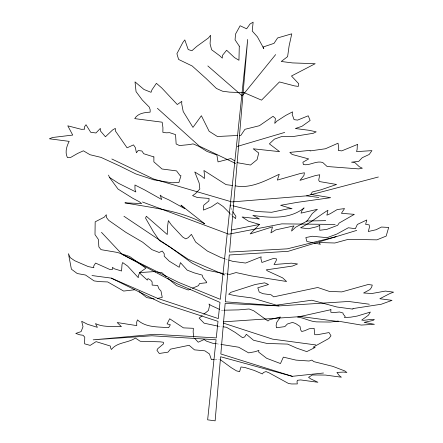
<?xml version="1.0" encoding="UTF-8"?>
<svg xmlns="http://www.w3.org/2000/svg" width="443" height="443" viewBox="0 0 443 443"><rect width="100%" height="100%" fill="white"/><g stroke="black" fill="none" stroke-linecap="round" stroke-linejoin="round"><path stroke-width="0.33" stroke-dasharray="2.21 1.66" d="M223.505 310.211L221.439 310.255L220.204 309.685M214.772 359.655L219.523 359.627M224.656 273.702L226.594 273.957M217.895 326.126L221.849 326.657M216.256 343.768L220.348 344.316M231.418 205.342L232.691 205.713M225.182 258.9L228.317 259.914M230.133 213.592L231.999 215.475M230.875 207.54L231.606 210.12"/><path stroke-width="0.66" d="M275.651 54.594L242.194 95.854L207.833 65.946M259.437 224.446L250.162 233.921L272.523 226.855L270.889 232.857L275.745 229.889L293.975 225.897L292.214 228.533L291.588 231.069L295.592 227.259L307.115 221.024L312.332 213.471L317.409 209.29L301.024 213.144L302.071 210.292L304.108 207.878C290.06 219.446 269.765 218.034 252.87 215.342L259.388 218.953L242.094 216.998L248.545 221.218L259.437 224.446L231.595 229.983M202.252 315.554L199.14 318.124L204.129 323.185L217.895 326.126M203.808 314.27L208.481 310.416L209.545 305.615L208.991 304.009L210.929 305.415L219.584 309.402M190.634 288.991L188.236 290.015L176.535 285.613L167.792 278.265M192.434 288.227L198.431 285.674L199.571 283.52L206.659 282.728L206.704 282.152L202.994 277.562L202.152 275.092L194.172 272.849L187.212 270.141L180.406 262.627L179.21 267.284L169.22 261.143L164.215 256.215L164.259 253.767L162.249 251.031L159.142 252.471L151.966 249.664L142.663 242.188L125.878 232.348L108.685 220.348L106.431 217.419L106.292 214.75L104.31 217.136L95.173 221.832L95.001 234.618L98.385 239.453L98.867 246.934L101.054 249.664L117.356 252.432L129.622 256.486L145.902 268.203L139.623 272.611L138.282 276.078L138.31 277.689L127.65 266.105L122.65 262.549L122.019 264.532L121.559 271.016L114.554 268.868L112.411 267.356L112.511 269.405L109.748 269.444L95.55 263.07L93.694 266.088L93.811 267.727L88.229 266.581L74.657 260.694L70.221 257.643L68.432 253.678L71.389 269.167L77.243 273.536L85.51 275.031L94.088 280.901L99.542 281.632L107.682 281.936L123.641 291.062L134.423 289.794M356.737 230.393L288.221 251.303L229.286 254.985L225.293 301.805L278.974 305.914L348.663 301.473L369.312 304.225M237.282 146.434L284.694 132.429M111.835 158.987L153.599 179L231.894 201.93L306.584 195.856L378.372 176.995M336.082 236.695L287.33 248.833L229.535 252.089L247.676 39.46L220.321 299.346L178.501 282.335L122.041 254.265L101.475 232.331M157.271 298.499L162.249 297.375L160.986 291.007L158.959 288.781L157.625 285.447L152.126 285.109L152.132 281.931L150.753 280.148L147.99 278.575L147.303 280.087L141.035 274.422L139.623 272.611L153.909 271.62L155.914 271.886M92 275.546L111.298 278.121L160.986 302.746L218.006 321.347L216.262 337.904L154.463 334.293L93.174 339.831L151.838 335.772L216.068 339.775L207.64 419.831L215.137 420.85L220.603 356.742L292.286 376.323L323.495 373.012M223.582 321.839L301.019 316.568L338.408 321.568M237.514 135.492L217.397 136.516L209.14 131.283L201.382 115.728L192.965 127.39L183.203 111.525L181.713 103.856L181.796 101.353L177.289 104.537L161.712 87.908L156.401 83.339L151.927 89.863L151.041 92.305L143.964 89.475L135.021 81.877L136.051 91.64L142.286 100.007L149.285 107.128L150.155 109.703L150.155 112.157C144.545 112.456 137.801 113.281 134.738 118.63L162.149 122.19L162.93 127.662L162.863 132.368L166.252 132.811L169.658 132.667L175.566 134.611L176.142 143.975L179.465 145.553L189.621 144.579L193.043 143.87L198.841 146.356L206.992 151.428L216.871 154.995L218.022 161.905L230.919 158.528L234.784 160.853M239.508 135.436L240.837 135.397L244.946 129.317L259.41 125.707L273.038 116.299L275.424 118.486L274.765 123.381L276.847 121.166L285.718 115.418L292.568 111.863L292.186 114.355L294.069 119.649L297.591 120.103L308.228 115.795L310.133 120.468L301.965 126.283L295.359 128.52L309.319 130.331L316.191 131.837L313.256 133.299L292.302 136.671L281.765 136.51L274.378 139.157L269.383 143.864L279.566 151.644L253.219 148.804L258.729 153.001L257.067 159.663L250.505 165.023L238.096 162.841L236.994 162.177M224.191 310.194L238.622 309.884L249.093 308.981L253.689 310.748L267.976 321.014L269.56 319.724L280.391 317L276.648 322.548L276.133 325.472L276.421 327.737L284.832 326.635L287.396 323.988L292.535 322.415L295.758 323.606L300.011 326.43L300.67 329.874L301.7 331.491L304.601 330.771L309.175 328.778L314.12 328.318L314.718 334.714L317.465 334.714L329.038 332.555L330.987 335.788L328.933 338.458L313.179 347.179L315.145 347.445L306.777 351.62L296.816 348.17L287.585 344.1L266.985 343.458L253.512 340.235L246.352 334.277L244.663 336.913L242.565 337.699L235.239 332.427L226.467 327.272L223.172 326.829M306.379 221.035L325.727 220.642M214.096 359.661L211.383 359.677L209.473 353.985L204.893 350.834L194.477 349.854L189.1 345.296L170.461 349.15L167.991 352.163L159.264 353.475L156.927 350.258L157.736 348.696L163.395 343.967L163.428 342.267L160.222 341.835L140.232 341.276L135.392 338.064C127.916 343.192 117.334 341.946 111.403 349.488L110.523 347.727L110.429 346.066L96.076 341.636L90.156 345.39L84.596 343.818L84.757 337.178L83.013 335.262L79.84 334.83L75.781 333.441L81.091 331.608L83.002 326.712L81.7 321.308L87.559 324.282L97.377 327.344L95.5 323.6C103.557 327.599 112.749 325.97 121.404 326.646L117.19 322.543L136.76 325.616L136.699 322.044L137.48 319.907C145.957 327.759 157.996 326.701 168.628 327.676L170.356 324.769L167.077 323.877L169.691 318.777L183.457 327.875L193.369 328.307L193.154 331.857L193.646 337.234M335.135 224.429L281.792 223.865L228.76 234.192L142.469 201.986M278.974 305.914L225.155 303.422L220.841 353.985L292.286 376.323M232.675 185.506L226.057 184.637L203.935 170.5L204.605 175.915L204.444 178.529L201.576 176.176L194.765 171.973L199.173 183.07L199.826 188.967L195.623 193.513L192.567 195.64L197.368 197.528L209.079 198.436L208.902 200.923L203.736 205.22L203.426 210.093L211.411 206.848L217.591 202.689L223.145 206.532L229.668 213.122M235.322 185.85C250.816 188.923 265.645 180.589 279.245 174.265L277.351 180.096L300.116 173.573L304.43 172.764L303.953 175.445L299.977 180.362L315.405 175.572L319.746 174.763L318.705 180.102L319.464 181.558L336.564 184.465L320.937 189.809L312.287 191.991L310.798 194.427L330.622 197.678L297.17 202.373L280.624 205.308L292.064 208.708L288.055 208.808L271.625 212.286L255.96 211.466L233.328 205.901M306.584 195.856L318.838 197.462M223.366 273.53L205.347 269.815L192.196 263.181L170.046 247.072L159.452 240.56L153.361 231.728L145.559 218.111L146.334 216.245L167.26 234.519L167.404 227.824L168.346 220.625L171.391 224.95L182.704 237.038L185.733 238.86L188.114 237.753L191.404 234.364L195.662 242.066L207.451 251.103L220.791 257.477L224.557 258.695M227.237 274.045L229.823 274.389L236.075 272.567L251.607 275.961L286.582 281.493L282.623 277.866L267.611 270.95L266.237 269.87L292.469 266.06L297.552 263.967L291.428 263.159L274.023 264.532L276.199 260.678L276.493 258.856L273.425 258.452L261.907 262.472L260.894 258.646L261.154 256.824L245.594 263.048L232.708 261.342L228.942 260.119M157.243 272.063L161.911 272.683L166.319 276.869M315.87 344.947L272.539 339.133L223.471 323.13M216.256 343.768L212.845 343.308L206.477 341.149L204.145 339.521L198.226 342.212L194.56 338.23M221.029 344.41L238.705 347.223L248.628 352.877L255.395 351.637L258.889 350.374L258.623 352.069L266.658 358.298L280.474 363.553L283.359 357.124L296.007 360.115L309.098 361.017L311.817 360.093L313.943 361.671L332.771 366.35L344.837 370.957L346.886 372.502L343.685 372.07L336.935 372.425L339.332 375.686L341.381 377.209L325.483 375.066L312.393 374.961L308.561 377.325L310.637 378.837L317.913 382.265L300.653 379.933L297.347 380.299L296.998 381.866L297.342 383.92L291.727 383.965L288.615 383.544L269.023 372.812L266.016 371.583L263.452 372.469L262.4 373.953L254.149 370.392L244.94 367.507L241.003 366.976L239.574 371.683L236.496 370.863L231.307 367.718L220.204 359.622M154.109 298.936L146.688 297.596L139.196 291.594M312.946 242.736L306.855 241.452L305.847 237.559L312.309 236.246L327.144 237.664L336.913 234.031L348.331 227.763L355.375 228.693L357.357 224.446L366.776 219.983L365.619 224.396L369.169 224.867L369.468 227.17L368.299 231.512L376.096 229.734L381.434 227.049L388.694 227.431L386.163 236.091L376.91 239.851L348.209 239.353L334.842 243.002L318.999 242.52L320.383 244.309L314.297 243.024M224.795 275.009L188.192 259.26L123.94 216.262M111.298 278.121L157.763 298.416L218.299 318.572L219.999 302.392L177.084 283.758L122.041 254.265M235.626 163.473L199.4 146.168L157.392 108.308M109.465 177.388L118.646 183.385L135.863 191.952L135.015 189.748L134.932 184.991L144.745 189.975L161.706 199.505L160.144 195.141L162.553 197.024L168.977 199.943L184.836 208.708L180.943 205.126L204.838 223.903C180.34 210.342 151.988 207.817 124.904 202.85L141.633 203.531L139.218 201.687L132.762 198.276L118.048 189.089L109.465 177.388L108.546 175.118M232.929 216.417L235.621 218.593L235.864 216.195L232.769 211.776M230.15 204.965L230.51 206.255M153.887 156.927L153.865 161.85L162.016 168.999L176.563 170.898L180.052 175.566L180.96 175.683L178.911 182.538L171.701 182.771L153.782 179.836L135.813 173.938L119.427 165.832L101.004 157.381L90.001 154.723L83.395 150.803L77.508 153.494L70.62 157.47L67.43 157.592C64.717 152.425 66.649 146.212 69.18 141.361L49.395 138.781L52.507 137.507L72.724 135.065L67.79 125.829L81.346 129.328L84.657 129.179L84.491 126.848L86.008 124.716L90.677 132.269L95.948 132.983L100.339 128.392L100.483 131.001L105.423 136.776L112.566 129.987L115.313 128.392L115.413 131.006L127.08 147.818L133.487 144.878L135.386 147.646L136.389 152.78L138.199 150.52L141.893 151.002L143.759 153.743L153.887 156.927M319.757 225.404L319.735 230.277L326.829 229.385L337.66 225.304L339.177 223.028L354.339 214.351L341.42 213.288L344.538 208.587L337.206 209.55L330.223 213.72L326.895 215.171L327.942 210.248C318.727 215.996 310.366 222.962 300.575 227.752L308.234 228.76L316.501 226.81L319.757 225.404M239.281 46.15L238.954 60.265L234.502 57.596L226.628 50.242L222.486 55.353L222.281 58.127L219.65 55.691L211.604 49.732L210.076 43.846L210.591 35.257L208.537 37.893L196.758 46.415L191.891 50.735L188.203 49.555L184.809 39.898L182.843 42.506L176.912 53.703L178.601 59.445L192.168 65.979L206.172 78.561L216.439 88.467L222.569 91.219L229.729 92.144L244.193 92.698L261.542 100.146L279.444 81.944L294.667 85.925L298.316 86.396L298.726 83.749L291.477 76.002L315.183 63.709L292.435 62.912L281.244 61.477L287.612 56.626L289.091 46.011L291.765 33.829L277.595 37.954L274.018 43.359L263.026 47.03L263.806 48.569L257.422 36.852L252.233 31.021L253.125 22.15L250.013 24.016L246.635 28.817L240.134 25.755L235.554 34.056L235.061 39.837L239.281 46.15M330.91 309.69L330.799 312.254L333.297 312.586L339.643 312.005L343.004 313.024L343.209 314.192L345.191 316.446L344.405 317.476L350.673 317.182L357.196 316.058L370.354 312.071L368.349 315.261L361.737 320.073L363.725 320.339L370.193 319.503L374.352 319.492L373.017 320.45L364.157 322.371L374.413 324.304L361.305 325.068L337.804 321.092L330.417 322.055L316.745 321.889C310 321.574 304.241 317.808 297.535 317.099L330.91 309.69M357.346 144.501L357.13 149.302L356.593 151.628L371.943 150.626L369.218 154.463L362.236 157.702L358.73 161.363L351.526 162.177L354.926 162.62L359.223 166.662L362.341 168.224L358.692 168.899L327.117 166.507L322.725 162.487C316.042 160.438 309.867 165.854 303.361 164.558L302.907 162.21L308.666 158.921L292.114 154.446L289.838 152.398L310.2 150.349L310.1 150.925L325.411 148.77L338.031 143.211L338.773 148.117L338.286 150.443L341.719 150.886L357.346 144.501M352.982 308.572L352.833 309.125L336.929 307.005L311.839 300.21L276.354 305.161L252.327 298.001L236.54 295.891L228.71 294.279L230.925 292.297L255.196 284.511L264.681 282.822L268.536 284.517L257.804 287.789L259.227 292.048L263.042 293.709L271 294.767L273.708 296.854L317.731 287.496L329.365 291.422L341.802 291.893L368.15 284.511L372.264 285.059L371.577 287.413L369.872 289.617L363.603 292.995L371.915 293.504L385.404 291.073L393.605 292.164L389.973 293.499L379.85 298.737L392.016 300.354L381.301 304.236L352.982 308.572"/></g></svg>
